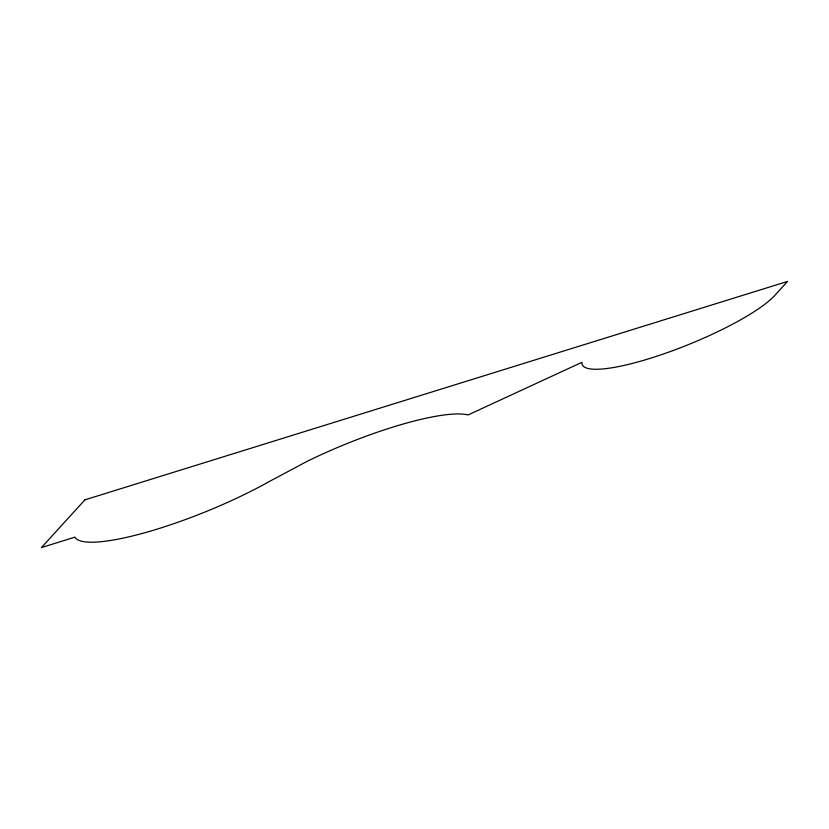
<?xml version="1.0" encoding="UTF-8"?>
<svg xmlns="http://www.w3.org/2000/svg" width="829" height="829" viewBox="0 0 829 829"><rect width="100%" height="100%" fill="white"/><g stroke="black" fill="none" stroke-linecap="round" stroke-linejoin="round"><path stroke-width="1.24" d="M84.931 499.846L41.45 547.575L74.911 537.171A131.158 26.373 -22.1 0 0 147.293 532.042A131.158 26.373 -22.1 0 0 268.658 481.867L306.885 461.473A128.319 25.803 -22.1 0 1 468.043 414.956L581.958 362.304A106.413 21.399 -22.1 0 0 663.055 354.118A106.413 21.399 -22.1 0 0 774.203 296.077L787.55 281.425L84.931 499.846"/></g></svg>
